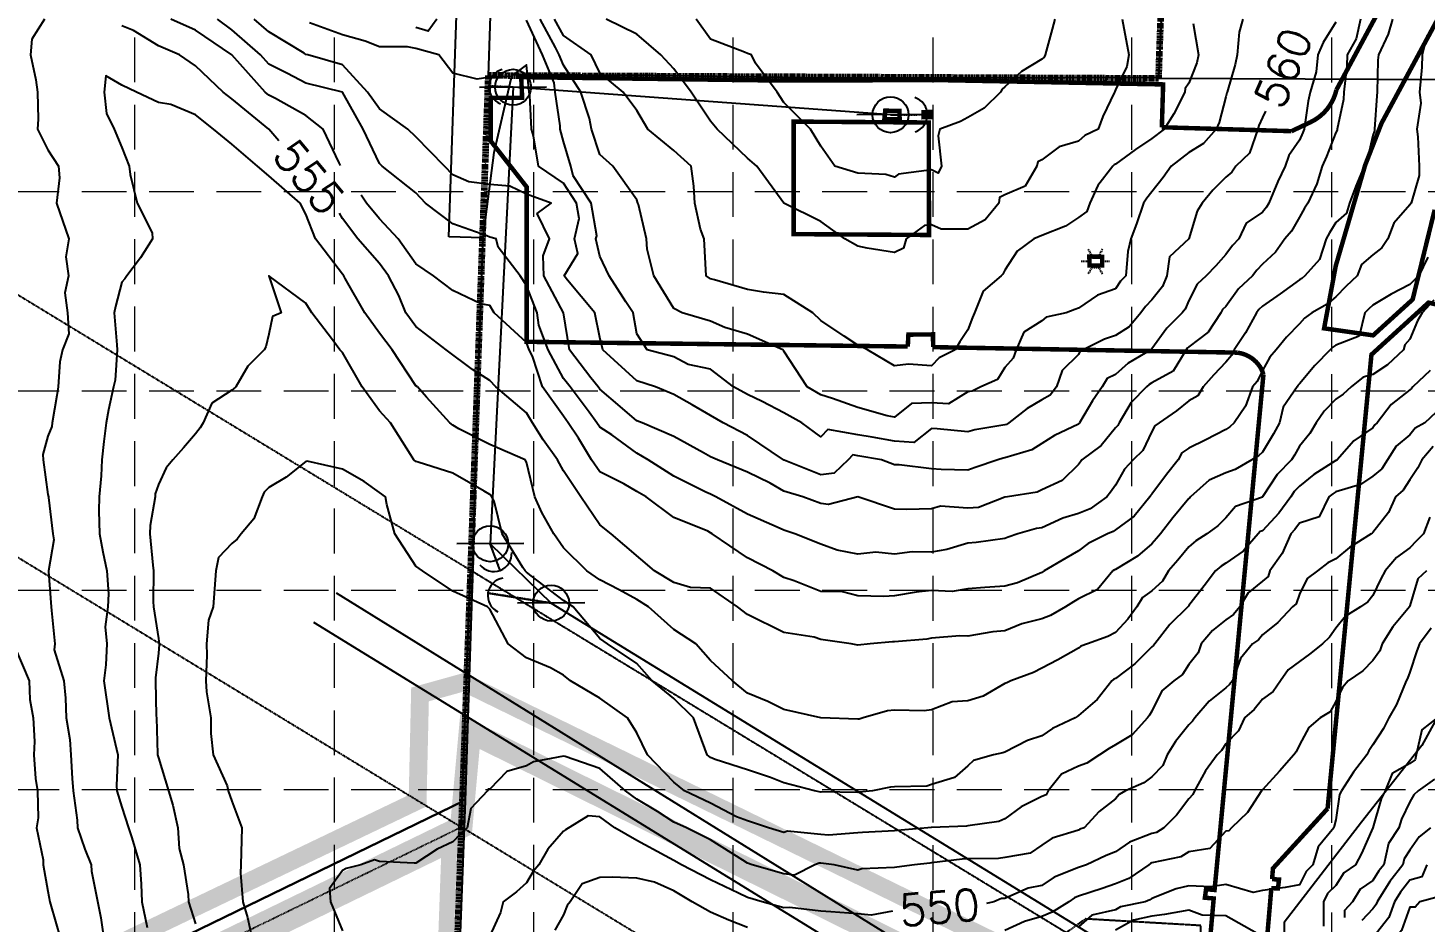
# Model space of a CAD drawing. Header units: inches. Extents: x 8135 to 11700, y -938 to 4760.
# Drawn here: x 8715 to 9337, y 3097 to 3495 of the extents above; entities that cross this region are included whole.
import ezdxf
from ezdxf.enums import TextEntityAlignment as Align

# ---------------------------------------------------------------- set-up
doc = ezdxf.new("R2010")
doc.units = ezdxf.units.IN
doc.header["$MEASUREMENT"] = 0
for name, pattern in [('DASHED', [0.75, 0.5, -0.25]), ('DOT2', [0.125, 0, -0.125]), ('HIDDEN', [0.375, 0.25, -0.125]), ('HIDDEN2', [0.1875, 0.125, -0.0625]), ('PHANTOM', [2.5, 1.25, -0.25, 0.25, -0.25, 0.25, -0.25])]:
    doc.linetypes.add(name, pattern=pattern)
for name, color, linetype in [('ADJ', 11, 'Continuous'), ('BNDY', 1, 'PHANTOM'), ('EC', 35, 'DASHED'), ('ESMT', 7, 'HIDDEN'), ('ESMT 982-701', 7, 'HIDDEN'), ('EXCAVATION-LIMITS-W&M', 3, 'DOT2'), ('FENCE', 8, 'FENCELINE3'), ('FINAL-REMEDIATION-2-27-07', 31, 'HIDDEN2'), ('freeze', 7, 'Continuous'), ('GRID', 254, 'HIDDEN'), ('HATCH-2', 100, 'HIDDEN2'), ('LIMITS OF DISTURBANCE', 1, 'HIDDEN'), ('PH2-BNDY', 1, 'PHANTOM'), ('PH2-LOTLINE', 7, 'Continuous'), ('XBLDG', 5, 'Continuous'), ('XCONC', 8, 'Continuous'), ('XELEC', 7, 'DASHED'), ('XEOW', 8, 'HIDDEN'), ('XUTIL', 8, 'Continuous')]:
    doc.layers.add(name, color=color, linetype=linetype)
doc.styles.get("Standard").update_dxf_attribs({"font": 'ARIAL.TTF'})
doc.styles.add('Style-simple', font='simple.shx')
doc.linetypes.add('FENCELINE3', pattern='A,0.8,-0.1,["X",Standard,S=0.1,R=0,X=-0.05,Y=-0.05],-0.1', length=1)

# ---------------------------------------------------------------- blocks, each defined once
blk = doc.blocks.new('anc')
at = {"linetype": 'Continuous'}
blk.add_arc((1, 0), 1, 107.69027, 252.30973, dxfattribs=at)
blk = doc.blocks.new('pp')
at = {"linetype": 'Continuous'}
blk.add_line((1.871, 0), (-1.871, 0), dxfattribs=at)
blk.add_circle((0, 0), 1, dxfattribs=at)
blk = doc.blocks.new('A$C245A19B3')
at = {"layer": 'XELEC'}
for p, q in [((3.17, 10.98), (4.92, 7.95)), ((9.51, 10.98), (7.76, 7.95)), ((3.49, 5.49), (0, 5.49)), ((4.92, 3.02), (3.17, 0)), ((7.76, 3.02), (9.51, 0)), ((12.68, 5.49), (9.18, 5.49))]:
    blk.add_line(p, q, dxfattribs=at)
blk.add_circle((6.34, 5.49), 2.85, dxfattribs=at)

msp = doc.modelspace()

# ---------------------------------------------------------------- linework, layer by layer
at = {"layer": 'ADJ'}
for p, q in [((8902.3, 3402.32), (8925.67, 4068.98)), ((8940.51, 4064.23), (8919.83, 3474.23)), ((8917.3, 3401.95), (8902.3, 3402.32))]:
    msp.add_line(p, q, dxfattribs=at)
at = {"layer": 'BNDY', "lineweight": 200}
for p, q in [((9241.91, 4139.22), (9218.57, 3472.9)), ((8919.88, 3474.23), (8814.15, 516.97)), ((9218.57, 3472.9), (8919.88, 3474.23))]:
    msp.add_line(p, q, dxfattribs=at)
at = {"layer": 'EC', "color": 35, "linetype": 'Continuous', "flags": 128}
for points, elevation in [([(8722.13, 3499.41), (8716.51, 3490.47), (8715.9, 3483.41), (8718.33, 3472.33), (8719.09, 3466.91), (8719.37, 3454.78), (8719.09, 3450.41), (8723.67, 3441.1), (8728.35, 3433.91), (8728.87, 3428.72), (8727.46, 3417.41), (8732.96, 3401.41), (8731.63, 3393.45), (8732.92, 3384.91), (8731.21, 3377.37), (8732.45, 3368.41), (8732.94, 3359.14), (8730.12, 3351.91), (8728.96, 3346.62), (8728.19, 3335.41), (8727.65, 3331.55), (8725.53, 3319.41), (8725.37, 3317.72), (8723.67, 3313.41), (8721.38, 3305.24), (8721.61, 3302.91), (8723.67, 3287.51), (8723.89, 3286.41), (8723.89, 3286.19), (8725.81, 3269.91), (8726.27, 3267.32), (8723.95, 3253.41), (8723.93, 3253.16), (8725.11, 3237.41), (8725.3, 3235.79), (8726.83, 3220.91), (8726.42, 3218.16), (8730.77, 3204.41), (8731.45, 3196.64), (8731.77, 3187.91), (8733.39, 3178.19), (8733.88, 3171.41), (8734.55, 3160.86), (8735.01, 3155.41), (8736.72, 3142.36), (8736.8, 3138.91), (8740.17, 3129.33), (8743, 3122.41), (8743.07, 3119.51), (8747.31, 3098.78), (8748.62, 3089.41)], 555), ([(8854.1, 3434.11), (8853.48, 3435.38), (8846.33, 3450.41), (8838.67, 3456.5), (8825.14, 3463.94), (8822.17, 3465.55), (8820.58, 3466.91), (8805.67, 3483.41), (8789.42, 3494.5), (8778.53, 3499.41)], 556), ([(9322.99, 3499.41), (9321.04, 3492.76), (9316.71, 3483.41), (9316.45, 3481.13), (9316.12, 3466.91), (9315.89, 3465.19), (9314.91, 3450.41), (9314.93, 3449.65), (9314.17, 3447.54), (9311.63, 3436.46), (9310.26, 3433.91), (9306.58, 3425), (9303.71, 3417.41), (9302.39, 3412.84), (9297.67, 3408.68), (9294.89, 3404.15), (9293.31, 3401.41), (9290.41, 3392.29), (9283.92, 3384.91), (9282.55, 3383.77), (9281.42, 3383.12), (9272.91, 3376.92), (9264.92, 3371.39), (9263.39, 3369.97), (9262.27, 3368.41), (9257.46, 3359.49), (9252.4, 3351.91), (9251.17, 3349.37), (9248.67, 3346.41), (9243.34, 3340.75), (9238.59, 3335.41), (9236.23, 3331.48), (9232.17, 3329.19), (9226.67, 3324.74), (9218.97, 3319.41), (9217, 3318.09), (9215.67, 3315.63), (9211.58, 3307.06), (9207.32, 3302.91), (9203.49, 3298.79), (9199.42, 3291.59), (9197.28, 3288.56), (9195.54, 3286.41), (9188.22, 3281.11), (9182.92, 3278.95), (9176.05, 3276.89), (9166.67, 3272.63), (9164.3, 3272.29), (9155.89, 3269.91), (9151.58, 3268.51), (9150.17, 3267.88), (9137.45, 3266.13), (9133.67, 3265.84), (9124.34, 3262.89), (9117.42, 3261.76), (9108.88, 3261.95), (9100.92, 3260.89), (9092.68, 3261.78), (9084.67, 3260.84), (9075.39, 3262.69), (9068.17, 3265.35), (9056.62, 3269.91), (9051.67, 3271.54), (9048.69, 3272.94), (9035.42, 3278.65), (9021.38, 3286.41), (9018.92, 3287.57), (9016.86, 3288.51), (9002.67, 3295.64), (8991.2, 3302.91), (8986.17, 3305.9), (8975, 3314.09), (8969.67, 3317.49), (8968.39, 3319.41), (8964.89, 3324.12), (8956.42, 3335.41), (8953.42, 3339.15), (8946.56, 3351.91), (8942.42, 3362.91), (8941.72, 3368.41), (8936.92, 3380.71), (8934.18, 3384.91), (8924.29, 3397.74), (8923.5, 3401.41), (8920.67, 3402.21), (8919.24, 3402.8), (8904.17, 3408.2), (8892.02, 3417.41), (8887.67, 3421.99), (8872.59, 3433.91), (8871.42, 3434.99), (8864.11, 3450.41), (8854.92, 3466.91), (8838.67, 3470.78), (8830.42, 3475.16), (8822.17, 3479.32), (8818.37, 3483.41), (8805.67, 3494.68), (8799.3, 3499.41)], 557), ([(9308.67, 3499.41), (9306.69, 3490.67), (9302.65, 3483.41), (9302.57, 3478.51), (9301.26, 3466.91), (9301.08, 3463.5), (9298.33, 3450.41), (9298.21, 3449.87), (9297.67, 3448.88), (9293.56, 3438.09), (9291.58, 3433.91), (9289.25, 3425.97), (9285.17, 3417.41), (9283.76, 3415.11), (9281.42, 3411.07), (9277.88, 3404.85), (9274.99, 3401.41), (9270.82, 3395.52), (9264.92, 3390.11), (9262.43, 3387.44), (9260.58, 3384.91), (9254.36, 3379.14), (9248.67, 3371.23), (9247.2, 3369.89), (9246.46, 3368.41), (9240.73, 3359.85), (9232.17, 3353.35), (9231.45, 3352.64), (9230.93, 3351.91), (9225.19, 3342.4), (9215.67, 3337.21), (9214.55, 3336.55), (9213.27, 3335.41), (9206.52, 3328.42), (9201.07, 3319.41), (9200.53, 3318.29), (9199.42, 3317.21), (9193.04, 3309.29), (9184.53, 3302.91), (9183.86, 3301.97), (9182.92, 3300.81), (9175.77, 3293.68), (9166.67, 3289.49), (9164.54, 3288.55), (9151.27, 3286.41), (9150.31, 3286.27), (9150.17, 3286.23), (9138.35, 3281.73), (9133.67, 3281.33), (9121.49, 3282.29), (9117.42, 3281.11), (9106.49, 3280.85), (9100.92, 3280.97), (9084.67, 3286.41), (9071.51, 3283.07), (9068.17, 3283.49), (9060.16, 3286.41), (9051.67, 3288.91), (9045.58, 3292.6), (9035.42, 3297.41), (9022.05, 3302.91), (9018.92, 3304.22), (9015.85, 3306.03), (9002.67, 3313.37), (8988.53, 3319.41), (8986.17, 3320.34), (8978.67, 3326.68), (8969.67, 3334.41), (8968.92, 3335.41), (8965.61, 3339.54), (8956.08, 3351.91), (8953.42, 3368.41), (8944.64, 3384.91), (8944.39, 3393.94), (8947.21, 3401.41), (8941.71, 3412.77), (8947.92, 3417.41), (8936.92, 3421.43), (8929.54, 3424.91), (8920.67, 3425.66), (8911.25, 3426.84), (8904.17, 3430), (8900.41, 3433.91), (8887.67, 3446.98), (8884.11, 3450.41), (8871.42, 3459.37), (8866.07, 3466.91), (8854.92, 3478.95), (8839.51, 3483.41), (8838.67, 3483.7), (8837.85, 3484.21), (8822.17, 3493.78), (8815.64, 3499.41)], 558), ([(8897.07, 3499.41), (8893.22, 3494.03), (8887.67, 3495.6)], 560), ([(9256.23, 3499.41), (9254.63, 3493.54), (9253.76, 3483.41), (9252.82, 3479.2), (9249.29, 3466.91), (9249.1, 3466.48), (9248.67, 3464.76), (9245.73, 3453.36), (9244.27, 3450.41), (9238.7, 3443.88), (9232.17, 3439.98), (9224.29, 3433.91), (9220.74, 3428.84), (9215.67, 3422.36), (9213.48, 3419.64), (9211.92, 3417.41), (9208.76, 3408.21), (9206.28, 3401.41), (9204.91, 3395.84), (9204.04, 3384.91), (9201.75, 3382.55), (9199.42, 3379.14), (9191.48, 3376.35), (9182.92, 3370.47), (9181.38, 3369.98), (9177.51, 3368.41), (9168.51, 3366.54), (9166.67, 3364.94), (9158.69, 3359.89), (9155.25, 3351.91), (9153.8, 3348.28), (9150.17, 3344.05), (9146.84, 3338.74), (9139.5, 3335.41), (9135.54, 3333.6), (9133.67, 3333.23), (9125.1, 3327.85), (9117.42, 3328.35), (9108.5, 3328.06), (9100.92, 3321.98), (9097.76, 3322.52), (9084.67, 3326.22), (9073.41, 3330.33), (9068.17, 3331.97), (9062.06, 3335.41), (9051.67, 3351.44), (9051.17, 3351.91), (9035.42, 3358.92), (9025.39, 3361.94), (9018.92, 3364.74), (9006.42, 3368.41), (9002.67, 3370.39), (8993.71, 3384.91), (8990.77, 3396.81), (8990.49, 3401.41), (8986.83, 3416.77), (8986.63, 3417.41), (8986.17, 3418.79), (8975.5, 3433.91), (8969.67, 3438.99), (8965.89, 3450.41), (8965.06, 3455.1), (8961.15, 3466.91), (8953.42, 3478.85), (8951.49, 3483.41), (8949.94, 3486.79), (8943.1, 3499.41)], 561), ([(9234.14, 3497.51), (9236.46, 3483.41), (9235.66, 3479.92), (9232.17, 3470.79), (9230.54, 3468.54), (9230.37, 3466.91), (9225.42, 3457.16), (9221.09, 3450.41), (9215.67, 3446.24), (9208.44, 3441.26), (9199.42, 3434.69), (9198.9, 3434.43), (9198.31, 3433.91), (9191.57, 3425.27), (9187.97, 3417.41), (9186.75, 3413.7), (9182.92, 3410.89), (9177.21, 3407.04), (9166.67, 3402.89), (9163.01, 3401.41), (9155.59, 3396), (9150.17, 3387.55), (9149.33, 3385.76), (9148.56, 3384.91), (9140.53, 3378.05), (9136.56, 3368.41), (9135.67, 3366.42), (9133.67, 3360.85), (9130.15, 3355.49), (9127.96, 3351.91), (9120.91, 3348.37), (9117.42, 3344.84), (9107.27, 3345.56), (9100.92, 3344.89), (9088.89, 3351.91), (9084.67, 3354.05), (9078.6, 3357.99), (9068.17, 3365.05), (9064.51, 3368.41), (9051.67, 3376.66), (9042.57, 3377.65), (9035.42, 3378.93), (9020.7, 3383.13), (9018.92, 3383.58), (9017.12, 3384.91), (9016.09, 3401.41), (9014.56, 3405.7), (9012.05, 3417.41), (9011.48, 3424.97), (9010.36, 3433.91), (9002.67, 3440.83), (8991.03, 3450.41), (8986.17, 3458.66), (8979.99, 3466.91), (8969.67, 3475.5), (8965.82, 3483.41), (8953.42, 3492.12), (8949.47, 3499.41)], 562), ([(9202.45, 3499.41), (9205.47, 3483.41), (9204.52, 3478.23), (9199.42, 3467.88), (9199.16, 3467.18), (9198.99, 3466.91), (9193.83, 3456.01), (9191.78, 3450.41), (9185.81, 3447.53), (9182.92, 3444.99), (9174.42, 3442.54), (9166.67, 3436.6), (9164.82, 3435.77), (9164.36, 3433.91), (9159.16, 3424.93), (9150.17, 3421.08), (9147.77, 3419.82), (9147.42, 3417.41), (9141.43, 3409.89), (9133.67, 3405.74), (9121.83, 3405.74), (9117.42, 3407.76), (9114.4, 3407.36), (9106.13, 3401.41), (9105.05, 3397.29), (9100.92, 3395.41), (9088.74, 3397.29), (9084.67, 3398.2), (9078.9, 3401.41), (9068.17, 3409.11), (9051.67, 3417.41), (9039.58, 3433.91), (9035.42, 3437.4), (9021.89, 3450.41), (9018.92, 3453.86), (9010.29, 3466.91), (9002.67, 3477.22), (8996.85, 3483.41), (8986.17, 3492.67), (8972.52, 3499.41)], 563), ([(9172.48, 3499.41), (9171.19, 3494.97), (9168.19, 3483.41), (9167.64, 3482.43), (9166.67, 3481.52), (9157.54, 3476.04), (9150.17, 3469.19), (9148.91, 3468.18), (9148.17, 3466.91), (9140.92, 3459.66), (9133.67, 3455.52), (9130.32, 3453.81), (9121.25, 3450.41), (9120.38, 3447.41), (9121.97, 3433.91), (9120.5, 3430.79), (9117.42, 3432.2), (9102.78, 3430.25), (9100.92, 3428.91), (9097.16, 3430.08), (9084.67, 3430.66), (9074.46, 3433.91), (9068.17, 3442.71), (9063.55, 3450.41), (9051.67, 3462.29), (9048.68, 3466.91), (9039.04, 3479.74), (9037.23, 3483.41), (9035.42, 3484.14), (9034.16, 3484.64), (9018.92, 3490.48), (9012.53, 3499.41)], 564), ([(8826.65, 3445.09), (8822.17, 3450.41), (8805.67, 3463.84), (8801.79, 3466.91), (8789.42, 3478.6), (8782.35, 3483.41), (8772.92, 3487.48), (8761.83, 3494.34), (8756.67, 3496.4)], 555), ([(9297.67, 3498), (9291.98, 3489.01), (9289.61, 3483.41), (9288.84, 3475.88), (9286.18, 3466.91), (9285.39, 3462.88), (9283.62, 3450.41), (9283.01, 3448.8), (9281.42, 3445.46), (9276.77, 3438.57), (9275.15, 3433.91), (9271.84, 3426.99), (9267.85, 3417.41), (9266.81, 3415.58), (9264.92, 3413.35), (9257.73, 3408.49), (9254.37, 3401.41), (9251.6, 3398.44), (9248.67, 3394.45), (9244.22, 3389.37), (9239.83, 3384.91), (9235.82, 3381.27), (9232.17, 3373.91), (9230.55, 3370.03), (9229.24, 3368.41), (9222.38, 3361.7), (9215.67, 3352.34), (9215.47, 3352.11), (9215.16, 3351.91), (9205.15, 3346.09), (9199.42, 3340.97), (9195.69, 3339.14), (9193.55, 3335.41), (9189.25, 3329.27), (9183.46, 3319.41), (9183.22, 3319.12), (9182.92, 3318.89), (9172.28, 3313.72), (9166.67, 3310.22), (9162.24, 3307.35), (9150.17, 3303.79), (9149.41, 3303.67), (9146.98, 3302.91), (9137, 3299.58), (9133.67, 3298.28), (9121.72, 3298.55), (9117.42, 3298.96), (9103.09, 3300.75), (9100.92, 3300.7), (9095.16, 3302.91), (9084.67, 3304.77), (9082.43, 3305.16), (9080.33, 3302.91), (9074.1, 3296.99), (9068.17, 3296.26), (9051.87, 3302.71), (9051.67, 3302.77), (9051.45, 3302.91), (9035.42, 3313.81), (9024.62, 3319.41), (9018.92, 3322.75), (9010.8, 3327.41), (9002.67, 3331.99), (8994.42, 3335.41), (8986.17, 3338.21), (8970.98, 3351.91), (8969.67, 3357.41), (8967.43, 3368.41), (8955.23, 3383.08), (8953.83, 3384.91), (8959.8, 3394.94), (8958.33, 3401.41), (8960.46, 3410.49), (8959.25, 3417.41), (8953.42, 3426.25), (8942.33, 3433.91), (8940.02, 3447.32), (8939.23, 3450.41), (8938.41, 3465.42), (8938.19, 3466.91), (8936.92, 3479.01), (8930.05, 3473.89), (8920.67, 3473.51), (8914.98, 3472.6), (8904.17, 3475.37), (8897.9, 3483.41), (8887.67, 3486.29), (8883.92, 3487.11), (8871.42, 3487.11), (8865.03, 3489.61), (8854.92, 3492.41), (8840.3, 3497.81)], 559), ([(9266.25, 3458.4), (9264.92, 3455.6), (9263.36, 3452), (9262.96, 3450.41), (9259.24, 3439.68), (9253.08, 3433.91), (9251.3, 3431.24), (9248.67, 3428.93), (9242.86, 3423.22), (9238.15, 3417.41), (9235.86, 3413.84), (9232.17, 3401.41), (9223.61, 3393.48), (9222.42, 3384.91), (9220.43, 3380.15), (9215.67, 3374.29), (9212.8, 3371.33), (9210.82, 3368.41), (9205.51, 3362.24), (9199.42, 3358.35), (9194.59, 3356.75), (9185.12, 3351.91), (9183.65, 3351.19), (9182.92, 3349.93), (9175.7, 3342.74), (9173.13, 3335.41), (9170.41, 3331.73), (9166.67, 3329.61), (9160.15, 3325.74), (9151.91, 3319.41), (9150.86, 3318.73), (9150.17, 3318.53), (9136.72, 3316.36), (9133.67, 3315.41), (9119.98, 3316.81), (9117.42, 3316.87), (9109.63, 3310.7), (9100.92, 3311.3), (9091.02, 3312.97), (9084.67, 3314.1), (9071.2, 3316.38), (9068.17, 3313.14), (9059.61, 3319.41), (9051.67, 3323.81), (9042, 3328.93), (9035.42, 3332.05), (9029.19, 3335.41), (9018.92, 3343.38), (9009.03, 3345.45), (9002.67, 3348.91), (8990.79, 3351.91), (8986.17, 3359.13), (8984.58, 3368.41), (8981.22, 3373.36), (8973.8, 3384.91), (8969.67, 3393.79), (8967.94, 3401.41), (8968.27, 3402.79), (8965.73, 3417.41), (8957.73, 3429.54), (8956.67, 3433.91), (8953.42, 3444.91), (8952.02, 3450.41), (8951.94, 3451.9), (8949.73, 3466.91), (8949.3, 3471.04), (8944.06, 3483.41), (8936.92, 3498.93)], 560), ([(9338.28, 3491.92), (9336.14, 3483.41), (9336.04, 3477.96), (9335, 3466.91), (9335.57, 3461.94), (9333.83, 3450.41), (9334.17, 3446.86), (9334.74, 3433.91), (9334.86, 3429.66), (9331.31, 3417.41), (9330.96, 3417.13), (9330.67, 3416.59), (9323.49, 3408.37), (9320.83, 3401.41), (9318.14, 3397.44), (9314.17, 3394.3), (9309.13, 3389.95), (9307.19, 3384.91), (9302.23, 3380.36), (9297.67, 3375.63), (9293.75, 3372.39), (9286.94, 3368.41), (9283.71, 3366.09), (9281.42, 3363.62), (9275.71, 3357.63), (9271.05, 3351.91), (9268.2, 3348.64), (9264.92, 3342.78), (9262.54, 3337.83), (9260.49, 3335.41), (9257.42, 3326.79), (9252.34, 3319.41), (9250.45, 3317.61), (9248.67, 3316.52), (9239.75, 3311.84), (9232.17, 3308.14), (9229.04, 3306.04), (9227.35, 3302.91), (9222.17, 3296.41), (9215.67, 3287.62), (9215.09, 3287), (9214.76, 3286.41), (9207.85, 3277.85), (9199.42, 3271.67), (9198.41, 3270.93), (9195.91, 3269.91), (9187.25, 3265.58), (9182.92, 3262.37), (9177.29, 3259.13), (9167.71, 3253.41), (9167.08, 3253.01), (9166.67, 3252.76), (9155.73, 3248.03), (9150.17, 3246.63), (9141.29, 3246.03), (9133.67, 3245.41), (9126.71, 3244.27), (9117.42, 3244.63), (9110.65, 3243.98), (9100.92, 3242.29), (9096.3, 3241.96), (9084.67, 3242.29), (9077.82, 3244.06), (9068.17, 3244.3), (9056.24, 3248.98), (9051.67, 3250.52), (9046.76, 3253.41), (9035.42, 3259.23), (9019.78, 3269.91), (9018.92, 3270.43), (9017.76, 3271.09), (9002.67, 3277.22), (8990.3, 3286.41), (8986.17, 3288.74), (8980.38, 3292.21), (8969.67, 3297.63), (8965.96, 3302.91), (8960.16, 3312.57), (8955.6, 3319.41), (8953.42, 3322.33), (8944.07, 3335.41), (8939.64, 3349.19), (8938.18, 3351.91), (8936.92, 3355.25), (8922.61, 3368.41), (8920.67, 3371.79), (8916.55, 3372.54), (8904.17, 3378.42), (8895.57, 3384.91), (8887.67, 3390.25), (8879.81, 3401.41), (8871.42, 3410.42), (8865.72, 3417.41), (8863.27, 3420.97)], 556), ([(9341.3, 3374.12), (9336.09, 3368.41), (9334.07, 3364.96), (9330.67, 3356.68), (9328.42, 3354.17), (9327.81, 3351.91), (9320.73, 3345.35), (9314.17, 3341.03), (9309.85, 3339.74), (9304.57, 3335.41), (9301, 3332.18), (9297.67, 3330), (9292.45, 3324.55), (9288.97, 3319.41), (9286.05, 3314.71), (9281.42, 3309.03), (9279.26, 3305.08), (9277.94, 3302.91), (9271.46, 3296.37), (9265.05, 3286.41), (9265, 3286.34), (9264.92, 3286.26), (9252.88, 3282.14), (9248.67, 3277.05), (9245.05, 3273.54), (9240.13, 3269.91), (9235.23, 3266.86), (9232.17, 3264.2), (9227.31, 3258.27), (9223.03, 3253.41), (9220.41, 3248.82), (9215.67, 3244.55), (9211.52, 3241.5), (9209.05, 3237.41), (9204.92, 3231.83), (9199.42, 3225.93), (9196.12, 3224.21), (9187.05, 3220.91), (9183.96, 3219.88), (9182.92, 3218.95), (9173.74, 3213.74), (9166.67, 3210.09), (9162.95, 3208.14), (9152.81, 3204.41), (9151.07, 3203.52), (9150.17, 3203.19), (9140.47, 3197.62), (9133.67, 3195.53), (9126.71, 3194.98), (9117.42, 3191.47), (9114.24, 3191.09), (9100.92, 3191.32), (9097.88, 3191), (9087, 3187.91), (9085.3, 3187.28), (9084.67, 3187.25), (9068.17, 3187.91), (9051.67, 3191.69), (9044.52, 3195.17), (9035.42, 3198.91), (9028.82, 3204.41), (9018.92, 3213.53), (9012.5, 3220.91), (9002.67, 3227.31), (8991.4, 3237.41), (8986.17, 3240.64), (8978.34, 3245.01), (8969.67, 3249.5), (8963.79, 3253.41), (8953.42, 3263.76), (8949.1, 3269.91), (8943.87, 3279.46), (8940.64, 3286.41), (8936.92, 3301.94), (8936.32, 3302.91), (8920.67, 3309.72), (8906.84, 3316.75), (8904.17, 3318.35), (8902.86, 3319.41), (8892.39, 3330.84), (8888.41, 3335.41), (8887.67, 3335.94), (8877.08, 3351.91), (8871.42, 3359.35), (8864.86, 3368.41), (8856.1, 3383.73), (8855.57, 3384.91), (8854.92, 3385.66), (8842.88, 3401.41), (8838.67, 3412.41), (8836.17, 3417.41), (8822.17, 3429.57), (8817.02, 3433.91), (8805.67, 3443.72), (8797.55, 3450.41), (8789.42, 3456.68), (8778.42, 3461.41), (8772.92, 3462.24), (8763.17, 3466.91), (8756.67, 3469.97), (8749.5, 3474.08), (8748.82, 3466.91), (8749.73, 3457.36), (8753.2, 3450.41), (8756.67, 3442.16), (8759.85, 3433.91), (8760.39, 3430.14), (8763.39, 3417.41), (8770.1, 3404.19), (8770.32, 3401.41), (8765, 3392.96), (8758.79, 3384.91), (8757.92, 3383.64), (8756.67, 3382.16), (8753.8, 3371.29), (8753.19, 3368.41), (8754.39, 3354.19), (8754.55, 3351.91), (8753.59, 3338.49), (8752.89, 3335.41), (8750.65, 3325.25), (8749.71, 3319.41), (8748.54, 3311.05), (8747.67, 3302.91), (8747.35, 3295.74), (8746.46, 3286.41), (8746.36, 3280.22), (8746.67, 3269.91), (8748.12, 3261.97), (8749.98, 3253.41), (8750.74, 3243.16), (8750.35, 3237.41), (8749.15, 3228.43), (8749.94, 3220.91), (8749.57, 3211.51), (8748.54, 3204.41), (8750.94, 3187.91), (8754.18, 3173.9), (8754.82, 3171.41), (8754.22, 3157.79), (8754.41, 3155.41), (8756.67, 3148.15), (8759.67, 3138.91), (8761.05, 3134.47), (8764.69, 3122.41), (8765.26, 3113.69), (8765.48, 3105.91), (8767.99, 3094.42)], 554), ([(9338.61, 3393.35), (9334.6, 3384.91), (9332.52, 3383.04), (9330.67, 3381.02), (9322.36, 3376.72), (9314.17, 3371.9), (9312.35, 3370.23), (9310.6, 3368.41), (9308.09, 3358), (9297.67, 3354.11), (9296.4, 3353.2), (9295.21, 3351.91), (9288.27, 3344.96), (9281.42, 3336.76), (9280.79, 3336.04), (9280.44, 3335.41), (9274.24, 3326.38), (9272.52, 3319.41), (9269.83, 3314.51), (9264.92, 3306.41), (9263.15, 3304.71), (9260.18, 3302.91), (9252.83, 3298.69), (9248.67, 3297.07), (9241.15, 3293.93), (9232.94, 3286.41), (9232.55, 3286.04), (9232.17, 3285.76), (9225, 3277.08), (9219.5, 3269.91), (9217.77, 3267.81), (9215.67, 3265.43), (9209.24, 3259.94), (9199.42, 3254.11), (9198.96, 3253.88), (9198.32, 3253.41), (9191.48, 3245.11), (9182.92, 3240.97), (9180.74, 3239.56), (9177.15, 3237.41), (9170.54, 3233.49), (9166.67, 3232.03), (9157.76, 3229.83), (9150.17, 3226.76), (9144.8, 3226.28), (9133.67, 3224.3), (9130.14, 3224.5), (9117.42, 3223.49), (9115.39, 3222.95), (9100.92, 3221.79), (9100.02, 3221.83), (9090.09, 3220.91), (9084.67, 3220.25), (9081.67, 3220.91), (9068.17, 3222.89), (9065.2, 3223.88), (9051.67, 3225.94), (9035.42, 3234.05), (9031.02, 3237.41), (9018.92, 3245.66), (9010.13, 3246.07), (9002.67, 3248.26), (8993.96, 3253.41), (8974.66, 3269.91), (8969.67, 3273.97), (8961.2, 3286.41), (8953.42, 3298.01), (8950.77, 3302.91), (8944.47, 3311.87), (8939.59, 3319.41), (8936.92, 3323.82), (8923.27, 3335.41), (8920.67, 3338.28), (8912.91, 3343.17), (8901.14, 3351.91), (8887.67, 3362.39), (8883.22, 3368.41), (8880.05, 3376.16), (8875.49, 3384.91), (8871.42, 3390.48), (8861.86, 3401.41), (8854.92, 3410.52), (8853.6, 3412.88)], 555), ([(9339.74, 3342.71), (9331.97, 3335.41), (9331.33, 3334.77), (9330.67, 3334.15), (9322.3, 3327.53), (9316.05, 3319.41), (9315.03, 3318.55), (9314.17, 3317.23), (9305.63, 3311.45), (9298.22, 3302.91), (9297.89, 3302.7), (9297.67, 3302.63), (9287.91, 3296.33), (9281.42, 3291.15), (9279.07, 3288.77), (9277.55, 3286.41), (9272.2, 3279.13), (9264.92, 3271.26), (9263.93, 3270.92), (9263.1, 3269.91), (9256.32, 3262.15), (9248.67, 3256.89), (9246.53, 3255.56), (9244.06, 3253.41), (9239.03, 3246.77), (9232.17, 3238.04), (9231.94, 3237.63), (9231.7, 3237.41), (9223.63, 3229.46), (9216.94, 3220.91), (9216.45, 3220.14), (9215.67, 3219.57), (9208.16, 3212.04), (9199.42, 3205.39), (9198.69, 3205.15), (9197.87, 3204.41), (9191.26, 3196.07), (9182.92, 3188.88), (9182.33, 3188.51), (9181.45, 3187.91), (9171.41, 3183.1), (9166.67, 3179.93), (9160.24, 3177.85), (9150.17, 3172.63), (9149.28, 3172.3), (9145.1, 3171.41), (9136.23, 3168.93), (9133.67, 3166.44), (9127.66, 3161.34), (9117.42, 3158.14), (9115.4, 3157.38), (9100.92, 3157.12), (9099.24, 3157.07), (9091.17, 3155.41), (9085.36, 3154.72), (9084.67, 3154.68), (9068.73, 3154.85), (9068.17, 3154.79), (9065.26, 3155.41), (9051.67, 3158.97), (9045.69, 3161.3), (9035.42, 3164.79), (9021.04, 3169.36), (9018.92, 3170.25), (9017.52, 3171.41), (9011.36, 3187.91), (9002.67, 3196.58), (8993.05, 3204.41), (8986.17, 3212.08), (8973.09, 3220.91), (8969.67, 3223.32), (8957.83, 3237.41), (8953.42, 3240.15), (8939.12, 3251.28), (8936.92, 3252.91), (8936.37, 3253.41), (8935.38, 3254.98), (8926.09, 3269.91), (8922.56, 3284.49), (8921.59, 3286.41), (8920.67, 3287.45), (8918.1, 3288.99), (8904.17, 3296.97), (8888.64, 3301.94), (8887.67, 3302.17), (8886.7, 3302.91), (8885.35, 3305.27), (8876.3, 3319.41), (8871.42, 3324.74), (8863.71, 3335.41), (8854.92, 3350.79), (8853.76, 3351.91), (8850.49, 3356.41), (8841.33, 3368.41), (8838.67, 3372.81), (8822.17, 3384.91), (8827.67, 3368.41), (8823.71, 3366.88), (8822.17, 3358.98), (8820.8, 3353.29), (8820.02, 3351.91), (8812.85, 3344.74), (8807.38, 3335.41), (8806.46, 3334.65), (8805.67, 3333.96), (8796.81, 3328.14), (8792.85, 3319.41), (8791.56, 3317.25), (8789.42, 3314.52), (8784.11, 3308.22), (8779.31, 3302.91), (8776.46, 3299.37), (8772.92, 3291.91), (8771.53, 3287.82), (8771.47, 3286.41), (8769.22, 3273.67), (8769.17, 3269.91), (8770.41, 3255.97), (8770.77, 3253.41), (8770.6, 3239.7), (8770.73, 3237.41), (8772.92, 3223.27), (8773.31, 3220.91), (8773.3, 3220.53), (8772.92, 3216.79), (8771.62, 3205.73), (8771.57, 3204.41), (8772, 3188.85), (8772.11, 3187.91), (8772.51, 3171.83), (8772.58, 3171.41), (8772.92, 3170.08), (8777.46, 3155.41), (8779.41, 3148.93), (8781.63, 3138.91), (8782.14, 3129.69), (8784.04, 3122.41), (8786.21, 3109.12), (8786.41, 3105.91), (8789.42, 3096.01)], 553), ([(9342.23, 3324.03), (9337.35, 3319.41), (9333.06, 3316.98), (9330.67, 3314.14), (9324.57, 3309.01), (9320.62, 3302.91), (9318.11, 3298.98), (9314.17, 3295.64), (9308.6, 3291.98), (9297.67, 3288.65), (9296.33, 3287.78), (9294.62, 3286.41), (9290.25, 3277.45), (9281.42, 3274.67), (9279.41, 3271.93), (9277.54, 3269.91), (9273.71, 3261.13), (9268.22, 3253.41), (9267.44, 3250.97), (9264.92, 3248.9), (9258.65, 3243.59), (9254.82, 3237.41), (9252.1, 3233.93), (9248.67, 3231.53), (9242.67, 3226.91), (9237.67, 3220.91), (9236.26, 3216.82), (9232.17, 3211.67), (9229.34, 3207.25), (9225.45, 3204.41), (9220.07, 3200.01), (9215.67, 3190.87), (9214.56, 3189.04), (9213.78, 3187.91), (9206.85, 3180.37), (9199.42, 3175.93), (9196.6, 3174.23), (9192.4, 3171.41), (9186.7, 3167.75), (9182.92, 3166.39), (9175.38, 3162.84), (9169.42, 3155.41), (9168.51, 3153.54), (9166.67, 3152.84), (9157.43, 3148.16), (9150.17, 3142.85), (9147.42, 3141.66), (9133.67, 3139.7), (9133, 3139.59), (9117.42, 3139.09), (9117.25, 3139.08), (9115.77, 3138.91), (9102.23, 3137.61), (9100.92, 3137.47), (9086.78, 3136.77), (9084.67, 3136.71), (9071.5, 3135.58), (9068.17, 3135.95), (9053.24, 3137.35), (9051.67, 3136.77), (9044.8, 3138.91), (9035.42, 3141.97), (9030.57, 3143.76), (9018.92, 3149.91), (9007.45, 3155.41), (9002.67, 3159.28), (8990.92, 3171.41), (8986.17, 3181.21), (8981.97, 3187.91), (8969.67, 3196.74), (8956.6, 3204.41), (8953.42, 3206.95), (8947.69, 3210.15), (8936.92, 3214.72), (8928.8, 3220.91), (8920.67, 3236.38), (8919.57, 3237.41), (8904.17, 3244.41), (8890.67, 3253.41), (8887.67, 3255.54), (8878.34, 3269.91), (8874.77, 3283.01), (8874.07, 3286.41), (8871.42, 3288.34), (8864.63, 3293.2), (8854.92, 3298.79), (8839.2, 3302.38), (8838.67, 3302.25), (8829.87, 3295.21), (8822.17, 3290.54), (8820.04, 3288.55), (8819.13, 3286.41), (8815.51, 3276.57), (8809.8, 3269.91), (8807.98, 3267.6), (8805.67, 3265.63), (8799.77, 3259.41), (8798.45, 3253.41), (8797.37, 3237.41), (8795.29, 3231.46), (8794.36, 3220.91), (8794.45, 3215.81), (8794.02, 3204.41), (8794.3, 3199.46), (8796.35, 3187.91), (8796.35, 3180.88), (8797.31, 3171.41), (8803.54, 3157.52), (8803.95, 3155.41), (8805.67, 3150.83), (8810.05, 3138.91), (8809.72, 3122.41), (8809.48, 3118.6), (8810.6, 3105.91), (8812.69, 3098.9), (8814.73, 3089.41)], 552), ([(9341.03, 3308.9), (9335.99, 3302.91), (9334.22, 3299.31), (9330.67, 3294.04), (9327.7, 3289.38), (9324.2, 3286.41), (9321.12, 3279.46), (9314.17, 3270.57), (9313.79, 3270.29), (9313.42, 3269.91), (9303.75, 3263.83), (9297.67, 3258.73), (9294.14, 3257), (9289.55, 3253.41), (9284.88, 3250.01), (9281.42, 3243.09), (9280.04, 3238.75), (9278.4, 3237.41), (9271.89, 3230.44), (9264.92, 3224.97), (9263.16, 3222.71), (9260.59, 3220.91), (9255.17, 3214.31), (9251.68, 3204.41), (9250.31, 3202.75), (9248.67, 3201.28), (9241.24, 3195.35), (9234.78, 3187.91), (9233.73, 3186.35), (9232.17, 3184.82), (9226.26, 3177.33), (9222.53, 3171.41), (9220.52, 3166.71), (9215.67, 3161.54), (9212.05, 3158.98), (9203.99, 3155.41), (9201.05, 3153.76), (9199.42, 3151.79), (9192.19, 3146.14), (9185.53, 3138.91), (9183.62, 3138.21), (9182.92, 3137.88), (9171.22, 3134.29), (9166.67, 3131.11), (9161.44, 3127.64), (9150.17, 3125.58), (9147.33, 3125.26), (9133.67, 3125.02), (9131.17, 3124.95), (9117.42, 3123.2), (9116.7, 3123.13), (9109.92, 3122.41), (9102.06, 3121.27), (9100.92, 3121.17), (9086.44, 3120.62), (9084.67, 3120.05), (9074.07, 3122.41), (9068.17, 3123.05), (9067.46, 3123.12), (9065.51, 3122.41), (9056.39, 3117.7), (9051.67, 3118.4), (9037.59, 3122.41), (9035.42, 3123.15), (9033.36, 3124.47), (9018.92, 3133.54), (9008.34, 3138.91), (9002.67, 3141.39), (8995.39, 3146.19), (8986.17, 3151.68), (8981.04, 3155.41), (8969.67, 3165.29), (8954.16, 3170.68), (8953.42, 3170.79), (8940.12, 3168.31), (8936.92, 3166.49), (8928.15, 3164.05), (8920.67, 3156.08), (8919.92, 3156.14), (8919.64, 3155.41), (8912.16, 3147.43), (8910.52, 3138.91), (8907.23, 3135.85), (8904.17, 3132.56), (8897.23, 3129.36), (8887.67, 3123.13), (8886.97, 3123.13), (8871.42, 3123.79), (8869.22, 3124.61), (8863.17, 3122.41), (8856.57, 3120.76), (8854.92, 3119.87), (8849.16, 3111.77), (8849.67, 3105.91), (8854.92, 3092.95)], 551), ([(9339.57, 3277.37), (9336.75, 3269.91), (9333.64, 3266.89), (9330.67, 3263.68), (9324.67, 3259.41), (9319.67, 3253.41), (9317.76, 3249.94), (9314.17, 3242.48), (9311.87, 3239.65), (9308.67, 3237.41), (9301.92, 3233.16), (9297.67, 3227.88), (9294.82, 3223.81), (9291.74, 3220.91), (9285.97, 3216.3), (9281.42, 3213.02), (9276.47, 3209.36), (9272.94, 3204.41), (9269.68, 3199.66), (9264.92, 3196.16), (9261.22, 3191.68), (9257.03, 3187.91), (9254.35, 3182.14), (9248.67, 3176.26), (9246.73, 3173.36), (9244.75, 3171.41), (9239.51, 3164.3), (9234.73, 3155.41), (9233.89, 3153.7), (9232.17, 3151.78), (9226.63, 3144.46), (9221.08, 3138.91), (9217.74, 3136.85), (9215.67, 3136.4), (9205.77, 3132.46), (9199.42, 3128.12), (9195.24, 3126.59), (9186.51, 3122.41), (9183.89, 3121.45), (9182.92, 3121.13), (9172.18, 3116.82), (9166.67, 3113.09), (9160.57, 3112.02), (9150.17, 3107.41), (9148.71, 3107.38), (9145.29, 3105.91), (9142.01, 3105.17)], 550), ([(9338.12, 3253.41), (9334.2, 3249.94), (9330.67, 3237.77), (9330.55, 3237.53), (9330.49, 3237.41), (9323.09, 3228.49), (9318.34, 3220.91), (9317.28, 3217.81), (9314.17, 3213.41), (9309.71, 3208.87), (9303.17, 3204.41), (9300.59, 3201.5), (9297.67, 3195.24), (9295.11, 3190.52), (9290.71, 3187.91), (9285.69, 3183.58), (9281.42, 3175.91), (9280.05, 3172.79), (9278.89, 3171.41), (9272.49, 3164.08), (9264.92, 3155.88), (9264.74, 3155.6), (9264.53, 3155.41), (9258.23, 3145.7), (9251.14, 3138.91), (9249.96, 3137.6), (9248.67, 3137.32), (9241.49, 3129.59), (9232.17, 3128.2), (9228.59, 3125.99), (9215.67, 3123.2), (9215.11, 3122.98), (9214.28, 3122.41), (9205.44, 3116.31), (9199.42, 3113.96), (9193.54, 3111.8), (9182.92, 3108.34), (9181.21, 3107.65), (9178.64, 3105.91), (9171.18, 3101.33), (9166.67, 3099.38), (9158.95, 3097.14), (9150.17, 3093.15)], 549), ([(9340.08, 3227.86), (9334.99, 3220.91), (9333.74, 3217.8), (9330.67, 3208.29), (9329.68, 3205.4), (9328.98, 3204.41), (9324.67, 3193.91), (9321.25, 3187.91), (9318.93, 3183.15), (9314.17, 3175.84), (9312.34, 3173.24), (9311.42, 3171.41), (9305.57, 3163.76), (9300.23, 3155.41), (9299.31, 3153.78), (9297.67, 3142.45), (9296.91, 3139.68), (9296.83, 3138.91), (9289.78, 3130.43), (9287.49, 3122.41), (9284.41, 3119.38), (9281.42, 3113.44), (9275.12, 3112.22), (9264.92, 3110.86), (9260.8, 3110.09), (9248.67, 3113.58), (9241.96, 3112.63), (9232.17, 3112.96), (9226.45, 3111.64), (9215.67, 3107.35), (9214.83, 3106.77), (9212.63, 3105.91), (9201.67, 3103.63), (9199.42, 3102.37), (9188.89, 3099.94), (9182.92, 3094.68)], 548), ([(8708.88, 3219.44), (8715.3, 3204.41), (8715.63, 3196.07), (8717.15, 3187.91), (8717.77, 3177.41), (8717.36, 3171.41), (8718.2, 3160.8), (8719.07, 3155.41), (8719.28, 3143.37), (8718.65, 3138.91), (8721.56, 3124.55), (8721.56, 3122.41), (8723.67, 3110.62), (8724.59, 3105.91), (8724.77, 3104.81), (8729.3, 3089.41)], 556), ([(9342.86, 3187.91), (9335.97, 3182.53), (9333.49, 3171.41), (9332.95, 3169.17), (9330.67, 3167.56), (9322.76, 3163.08), (9319.58, 3155.41), (9317.8, 3151.78), (9314.17, 3138.91), (9309.11, 3127.48), (9306.38, 3122.41), (9301.21, 3118.87), (9297.67, 3113.2), (9294.02, 3109.62), (9292.16, 3105.91), (9292.16, 3095.01)], 547), ([(9341.68, 3160.57), (9334.42, 3155.41), (9332.47, 3153.59), (9330.67, 3150.46), (9326.87, 3142.72), (9325.79, 3138.91), (9321.14, 3131.95), (9319.02, 3122.41), (9316.89, 3119.69), (9314.17, 3115.34), (9308.58, 3111.51), (9305.09, 3105.91), (9301.53, 3102.05), (9301.53, 3098.97)], 546), ([(9100.16, 3101.72), (9090.61, 3099.89), (9084.67, 3100.53), (9072.62, 3101.47), (9068.17, 3101.66), (9054.29, 3103.3), (9051.67, 3103.18), (9042.03, 3105.91), (9035.42, 3107.88), (9031.52, 3109.81), (9018.92, 3115.75), (9006.05, 3122.41), (9002.67, 3124.3), (8998.73, 3126.36), (8986.17, 3133.19), (8976.39, 3138.91), (8969.67, 3143.74), (8964.4, 3144.26), (8954.3, 3138.02), (8953.42, 3137.38), (8946.43, 3129.4), (8942.52, 3122.41), (8940.01, 3119.33), (8936.92, 3114.36), (8932.49, 3110.41), (8926.58, 3105.91), (8925.43, 3101.08), (8920.67, 3090.68)], 550), ([(9339.82, 3138.91), (9334.74, 3134.79), (9330.67, 3128.84), (9328.1, 3124.99), (9327.53, 3122.41), (9321.66, 3114.92), (9316.03, 3105.91), (9315.54, 3104.54), (9314.17, 3102.79), (9309.29, 3097.49)], 545), ([(9338.15, 3122.41), (9336.01, 3117), (9330.67, 3115.57), (9326.43, 3110.15), (9323.78, 3105.91), (9321.23, 3098.86), (9314.17, 3089.8), (9313.99, 3089.6), (9313.99, 3089.41), (9309.49, 3077.96), (9309.11, 3073.41), (9310.26, 3060.82), (9308.7, 3056.91), (9314.06, 3040.52), (9314.06, 3040.41), (9314.17, 3040.26), (9324.44, 3023.91), (9330.67, 3018.41), (9339.48, 3014.97)], 544), ([(9035.42, 3094.43), (9027.17, 3097.66), (9018.92, 3101.27), (9010.8, 3105.91), (9002.67, 3110.85), (8993.97, 3114.62), (8986.17, 3116.44), (8975.17, 3116.91), (8969.67, 3116.79), (8961.75, 3113.95), (8956.4, 3105.91), (8955.13, 3104.18), (8953.42, 3100.11), (8949.58, 3093.25)], 549), ([(9344.47, 3108.4), (9335.14, 3105.91), (9333, 3103.55), (9330.67, 3103.55), (9326.92, 3093.17), (9323.99, 3089.41), (9323.48, 3080.39), (9314.17, 3074.04), (9313.99, 3073.59), (9313.98, 3073.41), (9314.17, 3071.28), (9318.3, 3056.91), (9318.96, 3052.12), (9324.07, 3040.41), (9330.67, 3029.63), (9342.08, 3028.83)], 543), ([(9262.6, 3091.77), (9248.67, 3099.64), (9238.15, 3099.93), (9232.17, 3102.19), (9221.38, 3100.2), (9215.67, 3099.49), (9207.43, 3097.78), (9199.42, 3093.31)], 547)]:
    msp.add_lwpolyline(points, dxfattribs=dict(at, elevation=elevation))
at = {"layer": 'ESMT'}
for points in [[(8462.15, 3527.53), (8912, 3253.8)], [(8458.06, 3412.96), (8907.9, 3139.23)]]:
    msp.add_lwpolyline(points, dxfattribs=at)
at = {"layer": 'ESMT 982-701'}
msp.add_lwpolyline([(9490.75, 2784.58), (8907.9, 3139.23), (8912, 3253.8), (9493.63, 2899.88)], close=True, dxfattribs=at)
at = {"layer": 'EXCAVATION-LIMITS-W&M', "flags": 128}
msp.add_lwpolyline([(9041.31, 1759.07), (9109.46, 1482.12, 0.512452), (9260.08, 1421.54), (9656.12, 1672.44), (9998.37, 1798.88), (10191.91, 1827.12), (10452.39, 1948.71), (11093.29, 2446.05), (11191.15, 2162.46), (9973.57, 1130.51), (9545.9, 1031.03), (8620.57, 1114.85, -0.363359), (8552.62, 1183.07), (8481.2, 2007.98), (8481.82, 2302.15), (8479.13, 2341.55), (8500.57, 2941.17), (8907.9, 3139.23), (8912, 3253.8), (9234.32, 3057.67), (9245.94, 3030.34), (9277.45, 2993.8), (9308.42, 2975.23), (9434.31, 2920.7), (9366.46, 2701.97), (9095.11, 2301.51), (9081.78, 2123.18), (9040.33, 1945)], format="xyb", close=True, dxfattribs=at)
at = {"layer": 'FENCE', "flags": 128}
msp.add_lwpolyline([(9113.37, 1422.91), (9108.74, 1356.97), (9101.14, 1254.04), (9093.19, 1225.61), (9038.38, 1087.84), (8982.22, 943.61), (8930.62, 810.49), (8873.81, 667.9), (8843.46, 589.04), (8819.32, 526.92), (8819.44, 570.15), (8823.17, 650.27), (8828.76, 784.39), (8835.27, 936.1), (8842.83, 1105.26), (8847.47, 1222.33), (8852.16, 1345.73), (8860.03, 1532.66), (8866.73, 1690.04), (8869.54, 1802.89), (8863.42, 1824.87), (8867.46, 1979.57), (8876.35, 2137.96), (8878.43, 2259.53), (8882.36, 2319.28), (8881.59, 2343.41), (8887.15, 2488.32), (8892.05, 2625.35), (8896.48, 2762.94), (8902.11, 2913.13), (8906.31, 3060.59), (8909.84, 3150.98), (8912.73, 3242.83), (8914.99, 3324.42), (8917.62, 3402.01), (8922.56, 3439.96), (8930.64, 3474.67), (8992.32, 3474.44), (9070.86, 3473.23), (9134.97, 3473.24), (9218.74, 3473.46), (9222.93, 3561.16), (9226.47, 3679.94), (9230.2, 3790.85), (9231.5, 3845.95), (9233.23, 3890.36)], dxfattribs=at)
at = {"layer": 'FENCE', "ltscale": 0.25, "const_width": 1}
msp.add_lwpolyline([(8411.3, 1448.89), (8397.99, 1476.24), (8490.95, 2947.61), (8908.31, 3150.55)], dxfattribs=at)
at = {"layer": 'FINAL-REMEDIATION-2-27-07', "const_width": 10}
msp.add_lwpolyline([(9487.43, 2896.84), (8911.76, 3181.74), (8907.9, 3139.23), (8500.57, 2941.17), (8408.14, 1478.24), (8575.01, 1135.38)], dxfattribs=at)
at = {"layer": 'freeze'}
for points in [[(9099.23, 3456.77), (8930.99, 3469.03), (8920.83, 3265.52)], [(8920.83, 3265.52), (8947.93, 3239.06), (9237.59, 3061.19), (9543.08, 2872.2), (9776.86, 2728)], [(8852.1, 3243.69), (9115.51, 3080.53), (9715.22, 2715.42), (10131.44, 2461.08), (10482.36, 2249.74), (10640.91, 2160.75)], [(10634.73, 2141.27), (10474.16, 2234.61), (10122.95, 2447.9), (9707.02, 2704.12), (9106.42, 3067.87), (8842.2, 3230.48)]]:
    msp.add_lwpolyline(points, dxfattribs=at)
at = {"layer": 'GRID', "color": 252, "linetype": 'HIDDEN', "lineweight": 0, "ltscale": 80}
for p, q in [((8762.16, -488.75), (8762.44, 4663.86)), ((8851.72, -488.76), (8851.24, 4663.54)), ((8940.93, -488.78), (8940.02, 4663.61)), ((9029.12, -488.79), (9029.14, 4663.56)), ((9118.25, -488.8), (9118.16, 4663.54)), ((9206.6, -488.82), (9206.77, 4663.53)), ((9295.51, -488.83), (9296.06, 4663.41)), ((8228.76, 3422.59), (11606.69, 3422.59)), ((8228.76, 3333.7), (11606.69, 3333.7)), ((8228.76, 3244.81), (11606.69, 3244.81)), ((8228.76, 3155.91), (11606.69, 3155.91))]:
    msp.add_line(p, q, dxfattribs=at)
at = {"layer": 'HATCH-2', "const_width": 7}
msp.add_lwpolyline([(8902.61, 3131.1), (8873.78, 2324.63), (8564.41, 2345.91), (8503.21, 1475.95), (8424.01, 1457.06), (8413.21, 1479.24), (8505.37, 2937.95)], close=True, dxfattribs=at)
at = {"layer": 'LIMITS OF DISTURBANCE', "color": 1, "ltscale": 150, "const_width": 8}
msp.add_lwpolyline([(9510.77, 2909.55), (8908.92, 3203.74), (8889.52, 3198.35), (8888.44, 3150.95), (8474.27, 2952.48), (8372.31, 1464.87), (8518.5, 1122.97)], dxfattribs=at)
at = {"layer": 'PH2-BNDY'}
for p, q in [((9241.91, 4139.22), (9218.57, 3472.9)), ((8919.88, 3474.23), (8814.15, 516.97)), ((9218.57, 3472.9), (8919.88, 3474.23))]:
    msp.add_line(p, q, dxfattribs=at)
at = {"layer": 'PH2-LOTLINE'}
msp.add_lwpolyline([(9502.85, 4132.69), (9501.68, 4075.81), (9506.42, 4063.31), (9505.35, 4011.14, 0.151336), (9536.4, 3903.07, -0.152464), (9554.36, 3840.02), (9545.15, 3471.45), (9218.57, 3472.9)], format="xyb", dxfattribs=at)
at = {"layer": 'XBLDG', "const_width": 2}
msp.add_lwpolyline([(9116.3, 3453.32), (9116.33, 3403.17), (9056.05, 3403.55), (9056.01, 3453.71)], close=True, dxfattribs=at)
at = {"layer": 'XCONC', "const_width": 2}
for points in [[(9363.83, 3590.4), (9304.43, 3479.99), (9297.93, 3467.88, -0.230459), (9286.43, 3453.48, -0.000229), (9277.92, 3449.45), (9220.12, 3451.19)], [(9118.2, 3353.17), (9253.66, 3350.72, -0.222088), (9263.79, 3344.54, -0.090496), (9265.39, 3340.82)], [(9268.93, 3111.99), (9265.11, 3067.27, 0.219693), (9286.36, 3022.41), (9317.86, 2999.37), (9434.15, 2948.97), (9436.33, 2953.76), (9443.58, 2950.59)]]:
    msp.add_lwpolyline(points, format="xyb", dxfattribs=at)
for points in [[(9294, 3147.45), (9313.54, 3349.83), (9338.98, 3373.02), (9356.12, 3368.92), (9365.61, 3407.61), (9341.48, 3413.43), (9331.9, 3374.42), (9314.3, 3358.43), (9292.44, 3361.54), (9297.65, 3389.47), (9310.74, 3434.3), (9318.05, 3453.04), (9386.83, 3580.6)], [(9220.12, 3451.19), (9220.71, 3470.29), (9121.03, 3472.22), (9048.05, 3472.04), (8934.61, 3473.55), (8935.04, 3464.31), (8921.04, 3464.31), (8921.03, 3445.06), (8937.04, 3424.59), (8937.03, 3355.55), (9106.9, 3353.43)], [(9106.9, 3353.43), (9107.17, 3358.74), (9107.17, 3358.74), (9118.14, 3358.85), (9118.2, 3353.17)], [(9238.96, 3059.09), (9243.24, 3107.37), (9239.32, 3107.72), (9239.83, 3111.53), (9243.62, 3111.17), (9265.39, 3340.82)], [(9294, 3147.45), (9269.65, 3120.8), (9269.25, 3116.02)], [(9269.25, 3116.02), (9272.34, 3115.8), (9271.88, 3111.85), (9268.93, 3111.99)]]:
    msp.add_lwpolyline(points, dxfattribs=at)
for points in [[(9096.86, 3458.59), (9103.14, 3458.46), (9103.29, 3454.76), (9096.46, 3454.81)], [(9113.9, 3457.87), (9116.99, 3458.05), (9116.98, 3455.75), (9113.89, 3455.67)], [(9187.8, 3393.56), (9193.55, 3393.46), (9193.55, 3389.57), (9187.95, 3389.57)]]:
    msp.add_lwpolyline(points, close=True, dxfattribs=at)
at = {"layer": 'XELEC'}
for points in [[(8930.99, 3469.03), (8920.2, 3469.57)], [(9099.23, 3456.77), (9115.67, 3456.82)], [(9099.23, 3456.77), (9115.67, 3456.82)], [(8925.22, 3253.65), (8920.83, 3265.52)], [(8947.93, 3239.06), (8919.81, 3243.56)]]:
    msp.add_lwpolyline(points, dxfattribs=at)
at = {"layer": 'XEOW', "linetype": 'Continuous'}
msp.add_lwpolyline([(9347.83, 3197.31), (9336.04, 3175.51), (9309.11, 3141.38), (9274.6, 3096.73), (9275.37, 3051.77), (9284.71, 3036.35), (9302.95, 3022.58), (9349.68, 2999.74)], dxfattribs=at)
at = {"layer": 'XEOW'}
msp.add_lwpolyline([(9237.14, 3076.9), (9237.53, 3095.28), (9186.11, 3098.25), (9096.48, 3034.16), (9044.45, 2978.18), (9075.08, 2828.17)], dxfattribs=at)
at = {"layer": 'XUTIL'}
for points in [[(8920.2, 3469.57), (8930.99, 3469.03)], [(8925.22, 3253.65), (8920.83, 3265.52)], [(8919.81, 3243.56), (8947.93, 3239.06)]]:
    msp.add_lwpolyline(points, dxfattribs=at)

# ---------------------------------------------------------------- block references
at = {"layer": 'XELEC', "yscale": 8, "zscale": 8}
for name, p, xscale, rotation in [('pp', (8930.99, 3469.03), 8.000000000000068, 0.330186085488868), ('anc', (8920.2, 3469.57), 8.00000000000025, 357.4518358100789), ('pp', (9099.23, 3456.77), 8.000000000000068, 0.330186085488868), ('anc', (9115.67, 3456.82), 8.000000000000114, 180.4975559373845), ('pp', (8920.83, 3265.52), 8.000000000000068, 0.330186085488868), ('anc', (8925.22, 3253.65), 7.999999999999871, 110.6397253300956), ('anc', (8919.81, 3243.56), 8.00000000000028, 351.2484824164166), ('pp', (8947.93, 3239.06), 8.000000000000068, 0.330186085488868)]:
    msp.add_blockref(name, p, dxfattribs=dict(at, xscale=xscale, rotation=rotation))
at = {"layer": 'XELEC'}
msp.add_blockref('A$C245A19B3', (9184.15, 3385.8), dxfattribs=at)

# ---------------------------------------------------------------- texts
at = {"layer": 'EC', "color": 35, "style": 'Style-simple'}
for s, rotation, p in [('560', 67.36289, (9274.32, 3477.72, 560)), ('555', 309.92105, (8840.09, 3429.03, 555)), ('550', 4.71158, (9121.06, 3103.44, 550))]:
    msp.add_text(s, height=14, rotation=rotation, dxfattribs=at).set_placement(p, align=Align.MIDDLE_CENTER)

doc.saveas('drawing.dxf')
